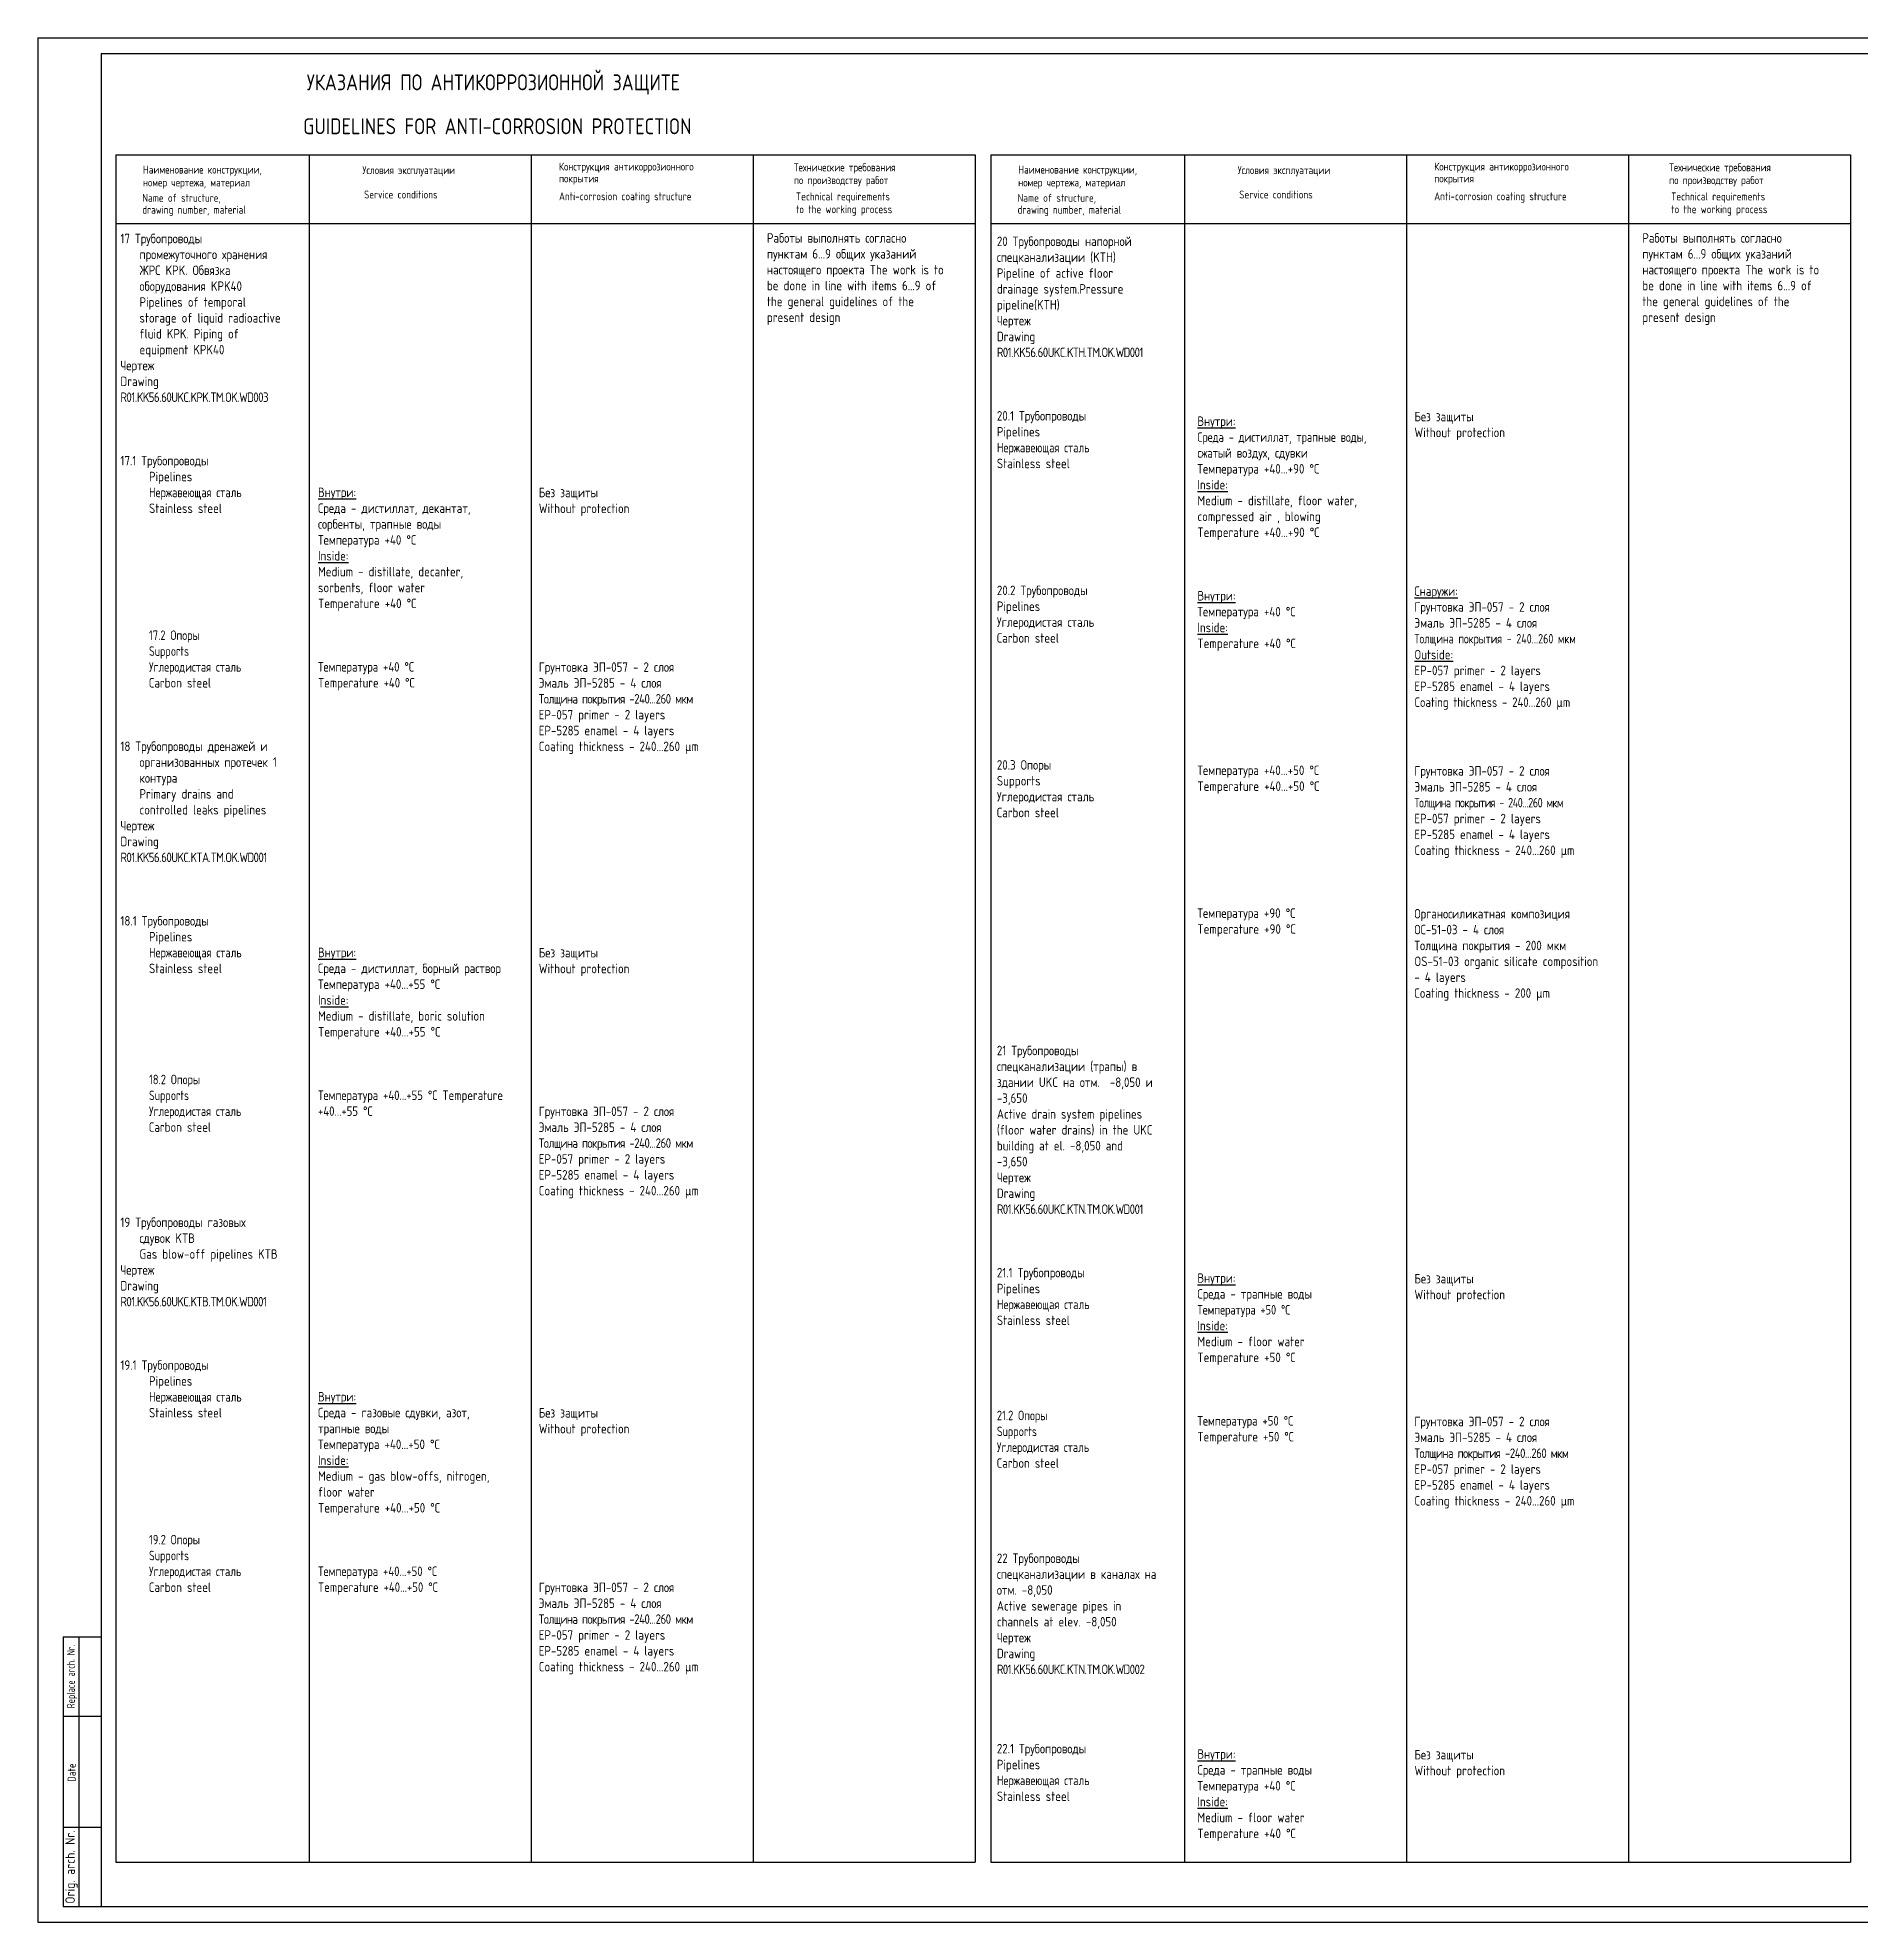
# Model space of a CAD drawing. Extents: x 7237 to 8498, y 2548 to 3142.
# Drawn here: x 7237 to 7812, y 2548 to 3142 of the extents above; entities that cross this region are included whole.
import ezdxf
from ezdxf.enums import TextEntityAlignment as Align

# ---------------------------------------------------------------- set-up
doc = ezdxf.new("R2010")
doc.units = 0
doc.header["$LTSCALE"] = 20
doc.header["$MEASUREMENT"] = 0
doc.layers.get('0').update_dxf_attribs({"linetype": 'CONTINUOUS'})
for name, color, linetype in [('TITUL', 7, 'CONTINUOUS'), ('YELLOW', 2, 'CONTINUOUS'), ('ОСНОВНОЙ', 3, 'CONTINUOUS'), ('ТЕКСТ', 2, 'CONTINUOUS')]:
    doc.layers.add(name, color=color, linetype=linetype)
doc.styles.add('ROMANC', font='romanc.shx', dxfattribs={"width": 0.8})
doc.styles.add('ROMANS', font='romans.shx', dxfattribs={"width": 0.8})

# ---------------------------------------------------------------- blocks, each defined once
blk = doc.blocks.new('stb_kk')
at = {"layer": 'TITUL', "color": 1}
for p, q in [((-12, 85), (-12, 0)), ((-12, 85), (0, 85)), ((-7, 85), (-7, 0)), ((-12, 60), (0, 60)), ((-12, 25), (0, 25)), ((-12, 0), (0, 0))]:
    blk.add_line(p, q, dxfattribs=at)
at = {"layer": 'TITUL', "style": 'ROMANC'}
for s, width, p in [('Replace arch. Nr.', 0.6, (-8.29, 72.45)), ('Date', 0.8, (-8.04, 42.19))]:
    blk.add_text(s, height=2.5, rotation=90, dxfattribs=dict(at, width=width)).set_placement(p, align=Align.CENTER)
at = {"layer": 'TITUL', "style": 'ROMANC', "width": 0.636627}
blk.add_text('Orig. arch. Nr.', height=3, rotation=90, dxfattribs=at).set_placement((-8.29, 0.86), (-8.29, 24.05), align=Align.FIT)
at = {"layer": 'TITUL', "linetype": 'Continuous', "style": 'ROMANS', "width": 0.8, "flags": 8}
for tag, p in [('REP_ARH_NR', (-3.5, 72.5)), ('DATE', (-3.5, 42.5)), ('ARCH_NR', (-3.5, 12.5))]:
    blk.add_attdef(tag, text='', height=3, rotation=90, dxfattribs=at).set_placement(p, align=Align.MIDDLE_CENTER)

msp = doc.modelspace()

# ---------------------------------------------------------------- linework, layer by layer
at = {"layer": 'TITUL'}
for p, q in [((7237.29, 3142.42), (8498.29, 3142.42)), ((7237.29, 3142.42), (7237.29, 2548.42)), ((7237.29, 2548.42), (8498.29, 2548.42))]:
    msp.add_line(p, q, dxfattribs=at)
at = {"layer": 'TITUL', "color": 1}
for p, q in [((7257.29, 3137.42), (8493.29, 3137.42)), ((7257.29, 3137.42), (7257.29, 2553.42)), ((7257.29, 2553.42), (8493.29, 2553.42))]:
    msp.add_line(p, q, dxfattribs=at)
at = {"layer": 'YELLOW', "color": 3}
for p, q in [((7322.88, 3105.47), (7322.88, 2567.38)), ((7392.88, 3105.47), (7392.88, 2567.38)), ((7462.88, 3105.47), (7462.88, 2567.38)), ((7261.88, 2567.38), (7532.88, 2567.38)), ((7537.8, 2567.38), (7808.8, 2567.38))]:
    msp.add_line(p, q, dxfattribs=at)
at = {"layer": 'ОСНОВНОЙ'}
for p, q in [((7261.88, 3105.47), (7532.88, 3105.47)), ((7261.88, 3105.47), (7261.88, 2567.38)), ((7532.88, 3105.47), (7532.88, 2567.38)), ((7537.8, 3105.47), (7808.8, 3105.47)), ((7537.8, 3105.47), (7537.8, 2567.38)), ((7598.8, 3105.47), (7598.8, 2567.38)), ((7668.8, 3105.47), (7668.8, 2567.38)), ((7738.8, 3105.47), (7738.8, 2567.38)), ((7808.8, 3105.47), (7808.8, 2567.38)), ((7261.88, 3083.83), (7532.88, 3083.83)), ((7537.8, 3083.83), (7808.8, 3083.83))]:
    msp.add_line(p, q, dxfattribs=at)

# ---------------------------------------------------------------- block references
at = {"layer": 'TITUL'}
msp.add_blockref('stb_kk', (7257.29, 2553.42), dxfattribs=at)

# ---------------------------------------------------------------- texts
at = {"color": 2, "linetype": 'Continuous', "ltscale": 5, "char_height": 3, "width": 55, "attachment_point": 1, "style": 'ROMANS'}
for s, insert in [('\\pxi-2,l2;17 Трубопроводы промежуточного хранения ЖРС KPK. Обвязка оборудования KPK40 \\P\\pi0;Pipelines of temporal  storage of liquid radioactive fluid KPK. Piping of equipment KPK40 \\P\\pl0;Чертеж \\PDrawing \\P{\\T0.9;R01.KK56.60UKC.KPK.TM.OK.WD003} \\P\\P\\P\\P17.1 Трубопроводы   \\P\\pi3;Pipelines {\\W0.758;   \\P\\pi0;Нержавеющая сталь }  \\PStainless steel \\P\\P\\P\\P\\P\\P\\P\\P{\\W0.7678;17.2 Опоры \\W0.7332;  \\P\\pi3;Supports \\W0.758;   \\P\\pi0;Углеродистая сталь }  \\PСarbon steel \\P\\P\\P\\P\\pi-2,l2;18 Трубопроводы дренажей и организованных протечек 1 контура \\P\\pi0;Primary drains and controlled leaks pipelines \\P\\pl0;Чертеж \\PDrawing \\P{\\T0.9;R01.KK56.60UKC.KTA.TM.OK.WD001 }\\P\\P\\P\\P18.1 Трубопроводы   \\P\\pi3;Pipelines {\\W0.758;   \\P\\pi0;Нержавеющая сталь }  \\PStainless steel \\P\\P\\P\\P\\P\\P\\P{\\W0.7678;18.2 Опоры \\W0.7332;  \\P\\pi3;Supports \\W0.758;   \\P\\pi0;Углеродистая сталь }  \\PСarbon steel \\P\\P\\P\\P\\P\\P\\pi-2,l2;19 Трубопроводы газовых сдувок KTB \\P\\pi0;Gas blow-off pipelines KTB \\P\\pl0;Чертеж \\PDrawing \\P{\\T0.9;R01.KK56.60UKC.KTB.TM.OK.WD001 \\P}\\P\\P\\P19.1 Трубопроводы   \\P\\pi3;Pipelines {\\W0.758;   \\P\\pi0;Нержавеющая сталь }  \\PStainless steel \\P\\P\\P\\P\\P\\P\\P\\P{\\W0.7678;19.2 Опоры \\W0.7332;  \\P\\pi3;Supports \\W0.758;   \\P\\pi0;Углеродистая сталь }  \\PСarbon steel', (7263.38, 3080.62)), ('20 Трубопроводы напорной спецканализации (KTH) \\PPipeline of active floor drainage system.Pressure pipeline(KTH) \\PЧертеж \\PDrawing \\P{\\T0.9;R01.KK56.60UKC.KTH.TM.OK.WD001 \\P}\\P\\P\\P20.1 Трубопроводы   \\PPipelines {\\W0.758;   \\PНержавеющая сталь }  \\PStainless steel \\P\\P\\P\\P\\P\\P\\P\\P20.2 Трубопроводы   \\PPipelines \\PУглеродистая сталь     \\PСarbon steel \\P\\P\\P\\P\\P\\P\\P\\P20.3 Опоры   \\PSupports    \\PУглеродистая сталь   \\PСarbon steel \\P\\P\\P\\P\\P\\P\\P\\P\\P\\P\\P\\P\\P\\P\\P21 Трубопроводы спецканализации (трапы) в здании UKC на отм.  -8,050 и -3,650 \\PActive drain system pipelines (floor water drains) in the UKC building at el. -8,050 and -3,650 \\PЧертеж \\PDrawing \\P{\\T0.9;R01.KK56.60UKC.KTN.TM.OK.WD001 \\P}\\P\\P\\P21.1 Трубопроводы   \\PPipelines {\\W0.758;   \\PНержавеющая сталь }  \\PStainless steel \\P\\P\\P\\P\\P\\P{\\W0.7678;21.2 Опоры \\W0.7332;  \\PSupports \\W0.758;   \\PУглеродистая сталь }  \\PСarbon steel \\P\\P\\P\\P\\P\\P22 Трубопроводы спецканализации в каналах на отм. -8,050 \\PActive sewerage pipes in channels at elev. -8,050 \\PЧертеж \\PDrawing \\P{\\T0.9;R01.KK56.60UKC.KTN.TM.OK.WD002 \\P}\\P\\P\\P\\P22.1 Трубопроводы   \\PPipelines {\\W0.758;   \\PНержавеющая сталь }  \\PStainless steel', (7539.67, 3079.75))]:
    msp.add_mtext(s, dxfattribs=dict(at, insert=insert))
at = {"layer": 'YELLOW', "style": 'ROMANS', "width": 0.8}
for s, p in [('drawing number, material', (7270.27, 3086.96)), ('Name of structure,', (7270.27, 3090.7)), ('Service conditions  ', (7340.17, 3091.75)), ('drawing number, material', (7546.19, 3086.96)), ('Name of structure,', (7546.19, 3090.7)), ('Service conditions  ', (7616.08, 3091.75))]:
    msp.add_text(s, height=2.5, dxfattribs=at).set_placement(p)
at = {"layer": 'YELLOW', "color": 2, "linetype": 'Continuous', "ltscale": 5, "char_height": 3, "attachment_point": 1, "style": 'ROMANS'}
for s, insert, width in [('\\W0.8000;Работы выполнять согласно пунктам 6...9 общих указаний настоящего проекта The work is to be done in line with items 6...9 of the general guidelines of the present design', (7467.17, 3080.8), 60.6446), ('\\W0.8000;Работы выполнять согласно пунктам 6...9 общих указаний настоящего проекта The work is to be done in line with items 6...9 of the general guidelines of the present design', (7743.15, 3080.8), 60.6446), ('\\P\\P\\P\\P\\P\\P\\P\\P\\P\\P\\PБез защиты \\PWithout protection \\P\\P\\P\\P\\P\\P\\P\\P\\P\\P{\\LСнаружи: }\\PГрунтовка ЭП-057 - 2 слоя \\PЭмаль ЭП-5285 - 4 слоя {\\W0.7338;\\PТолщина покрытия - 240...260 мкм }\\P{\\LOutside:} \\PEP-057 primer - 2 layers \\PEP-5285 enamel - 4 layers\\P{\\W0.7766;Coating thickness - 240...260 }µm{\\W0.7766;   }\\P\\P{\\H1.33333x;\\P}\\PГрунтовка ЭП-057 - 2 слоя \\PЭмаль ЭП-5285 - 4 слоя {\\W0.75;\\P\\T0.9;Толщина покрытия - 240...260 мкм \\P}EP-057 primer - 2 layers \\PEP-5285 enamel - 4 layers \\PCoating thickness - 240...260 µm   \\P\\P\\P\\PОрганосиликатная композиция \\PОС-51-03 - 4 слоя \\PТолщина покрытия - 200 мкм \\POS-51-03 organic silicate composition - 4 layers \\PСoating thickness - 200 µm\\P\\P\\P\\P\\P\\P\\P\\P\\P\\P\\P\\P\\P\\P\\P\\P\\P\\PБез защиты \\PWithout protection \\P\\P\\P\\P\\P\\P\\P\\PГрунтовка ЭП-057 - 2 слоя \\PЭмаль ЭП-5285 - 4 слоя \\P{\\T0.9;Толщина покрытия -240...260 мкм \\P}EP-057 primer - 2 layers \\PEP-5285 enamel - 4 layers \\PCoating thickness - 240...260 µm\\P\\P\\P\\P\\P\\P\\P\\P\\P\\P\\P\\P\\P\\P\\P\\PБез защиты \\PWithout protection', (7671.29, 3079.52), 65), ('\\P\\P\\P\\P\\P\\P\\P\\P\\P\\P{\\H1.33333x;\\P\\H0.75x;\\LВнутри: \\P\\W0.758;\\lСреда - дистиллат, трапные воды, сжатый }воздух, сдувки \\PТемпература +40...+90 °С \\P{\\LInside:} \\PMedium - distillate, floor water, compressed air , blowing \\PTemperature +40...+90 °С \\P\\P\\P\\P{\\LВнутри:} \\PТемпература +40 °С \\P{\\LInside: }\\PTemperature +40 °С \\P\\P\\P\\P\\P\\P\\P\\PТемпература +40...+50 °С \\PTemperature +40...+50 °С \\P\\P\\P\\P\\P\\P\\P\\PТемпература +90 °С \\PTemperature +90 °С \\P\\P\\P\\P{\\L\\P\\P\\P\\P\\P\\P\\P\\P\\P\\P\\P\\P\\P\\P\\P\\P\\P\\PВнутри: }\\PСреда - трапные воды {\\W0.758;\\PТемпература +50 °С \\P\\W0.8;\\LInside: \\P}Medium - floor water \\PTemperature +50 °С \\P\\P\\P\\P{\\W0.7824;Температура +50 °С \\P\\W0.7859;Temperature +50 °С \\P\\P\\P\\P\\W0.8;\\L\\P\\P\\P\\P\\P\\P\\P\\P\\P\\P\\P\\P\\P\\P\\P\\PВнутри:} \\PСреда - трапные воды \\PТемпература +40 °С\\P{\\LInside: }\\PMedium - floor water \\PTemperature +40 °С', (7602.89, 3079.72), 65), ('\\P\\P\\P\\P\\P\\P\\P\\P\\P\\P\\P\\P\\P\\P\\P{\\L\\PВнутри: }\\PСреда - дистиллат, декантат, сорбенты, трапные воды \\PТемпература +40 °С \\P{\\LInside: }\\PMedium - distillate, decanter, sorbents, floor water \\PTemperature +40 °С \\P\\P\\P\\P{\\W0.7824;Температура +40 °С \\P\\W0.7859;Temperature +40 °С \\P\\P\\P\\P\\W0.8;\\L\\P\\P\\P\\P\\P\\P\\P\\P\\P\\P\\P\\P\\PВнутри:} \\PСреда - дистиллат, борный раствор \\PТемпература +40...+55 °С \\PI{\\Lnside:} \\PMedium - distillate, boric solution \\PTemperature +40...+55 °С {\\W0.7824;\\P\\P\\P\\PТемпература +40...+55 °С \\W0.7859;Temperature +40...+55 °С \\P\\P\\P\\P\\W0.8;\\L\\P\\P\\P\\P\\P\\P\\P\\P\\P\\P\\P\\P\\P\\PВнутри: }\\PСреда - газовые сдувки, азот, трапные воды \\PТемпература +40...+50 °С \\P{\\LInside: \\P}Medium - gas blow-offs, nitrogen, floor water \\PTemperature +40...+50 °С {\\W0.7824;\\P\\P\\P\\PТемпература +40...+50 °С \\W0.7859;\\PTemperature +40...+50 °С }', (7325.66, 3080.65), 65), ('\\P\\P\\P\\P\\P\\P\\P\\P\\P\\P\\P\\P\\P\\P\\P\\PБез защиты \\PWithout protection \\P\\P\\P\\P\\P\\P\\P\\P\\P\\PГрунтовка ЭП-057 - 2 слоя \\PЭмаль ЭП-5285 - 4 слоя \\P{\\T0.9;Толщина покрытия -240...260 мкм} \\PEP-057 primer - 2 layers \\PEP-5285 enamel - 4 layers \\PCoating thickness - 240...260 µm\\P\\P\\P\\P\\P\\P\\P\\P\\P\\P\\P\\P\\PБез защиты \\PWithout protection \\P\\P\\P\\P\\P\\P\\P\\P\\PГрунтовка ЭП-057 - 2 слоя \\PЭмаль ЭП-5285 - 4 слоя \\P{\\T0.9;Толщина покрытия -240...260 мкм} \\PEP-057 primer - 2 layers \\PEP-5285 enamel - 4 layers \\PCoating thickness - 240...260 µm\\P\\P\\P\\P\\P\\P\\P\\P\\P\\P\\P\\P\\P\\PБез защиты \\PWithout protection \\P\\P\\P\\P\\P\\P\\P\\P\\P\\PГрунтовка ЭП-057 - 2 слоя \\PЭмаль ЭП-5285 - 4 слоя \\P{\\T0.9;Толщина покрытия -240...260 мкм \\P}EP-057 primer - 2 layers \\PEP-5285 enamel - 4 layers \\PCoating thickness - 240...260 µm', (7395.25, 3080.58), 65)]:
    msp.add_mtext(s, dxfattribs=dict(at, insert=insert, width=width))
at = {"layer": 'ОСНОВНОЙ', "style": 'ROMANS', "width": 0.8}
for s, p in [('УКАЗАНИЯ ПО АНТИКОРРОЗИОННОЙ ЗАЩИТЕ', (7322.11, 3125.85)), ('GUIDELINES FOR ANTI-CORROSION PROTECTION', (7320.99, 3112))]:
    msp.add_text(s, height=5, dxfattribs=at).set_placement(p)
at = {"layer": 'ТЕКСТ', "style": 'ROMANS', "width": 0.8}
for s, p in [('Наименование конструкции,', (7270.47, 3099.59)), ('Условия эксплуатации  ', (7339.66, 3099.44)), ('Конструкция антикоррозионного', (7401.64, 3100.55)), ('Технические требования', (7475.68, 3100.31)), ('Наименование конструкции,', (7546.39, 3099.59)), ('Условия эксплуатации  ', (7615.57, 3099.44)), ('Конструкция антикоррозионного', (7677.55, 3100.55)), ('Технические требования', (7751.6, 3100.31)), ('номер чертежа, материал', (7270.47, 3095.53)), ('покрытия', (7401.64, 3096.81)), ('по производству работ', (7475.68, 3096.26)), ('номер чертежа, материал', (7546.39, 3095.53)), ('покрытия', (7677.55, 3096.81)), ('по производству работ', (7751.6, 3096.26)), ('Anti-corrosion coating structure', (7401.64, 3091.18)), ('to the working process', (7476.32, 3087.1)), ('Technical requirements ', (7476.32, 3091.14)), ('Anti-corrosion coating structure', (7677.55, 3091.18)), ('to the working process', (7752.23, 3087.1)), ('Technical requirements ', (7752.23, 3091.14))]:
    msp.add_text(s, height=2.5, dxfattribs=at).set_placement(p)

doc.saveas('drawing.dxf')
